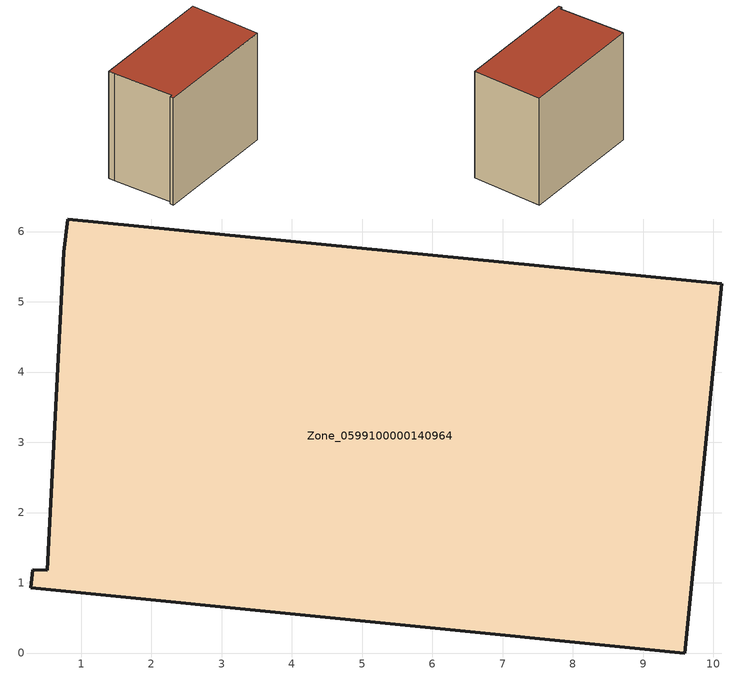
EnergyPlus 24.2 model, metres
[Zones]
Zone_0599100000140964
 floor ground (C_G): 0.31,1.19 0.52,1.18 0.75,5.71 0.81,6.18 10.12,5.26 9.59,0 0.28,0.93 z0
 wall outside (C_F): 10.12,5.26 0.81,6.18 0.75,5.71 0.52,1.18 0.31,1.19 0.28,0.93 9.59,0 10.12,5.26 z0:8.59
 roof outside (C_R): 0.52,1.18 0.31,1.19 0.28,0.93 9.59,0 10.12,5.26 0.81,6.18 0.75,5.71 z8.59
[BUILDING]
Pand.0599100000140964: North Axis=0; Terrain=City; Loads Convergence Tolerance Value=0.04; Temperature Convergence Tolerance Value=0.4; Solar Distribution=FullExterior; Maximum Number of Warmup Days=25; Minimum Number of Warmup Days=1
[Site:Location]
Rotterdam.The.Hague.AP_ZH_NLD Design_Conditions: Latitude=51.96; Longitude=4.45; Time Zone=1; Elevation=-4.5
[SITE:GROUNDTEMPERATURE:BUILDINGSURFACE]
18, 18, 18, 18, 18, 18, 18, 18, 18, 18, 18, 18
[MATERIAL] Thermal Absorptance=0.9; Solar Absorptance=0.7; Visible Absorptance=0.7
Name | Roughness | Thickness | Conductivity | Density | Specific Heat
G.TI.1946 | MediumSmooth | 0.15 | 1 | 540 | 1210
F.TI.1946 | Rough | 0.3 | 0.857143 | 1920 | 840
R.TI.1946 | MediumRough | 0.2 | 0.1 | 1500 | 1000
[CONSTRUCTION]
C_G: G.TI.1946
C_F: F.TI.1946
C_R: R.TI.1946
[ZONE]
Zone_0599100000140964: Type=1; Multiplier=1; Ceiling Height=Autocalculate; Volume=Autocalculate; Floor Area=autocalculate; Part of Total Floor Area=Yes
[ZONEINFILTRATION:DESIGNFLOWRATE]
Infil_Zone_0599100000140964: Zone or ZoneList or Space or SpaceList=Zone_0599100000140964; Schedule=AlwaysOn; Design Flow Rate Calculation Method=Flow/Area; Flow Rate per Floor Area=0.003; Constant Term Coefficient=1; Temperature Term Coefficient=0; Velocity Term Coefficient=0; Velocity Squared Term Coefficient=0
[HVACTEMPLATE:ZONE:IDEALLOADSAIRSYSTEM]
Zone_0599100000140964: Maximum Heating Supply Air Temperature=50; Minimum Cooling Supply Air Temperature=13; Maximum Heating Supply Air Humidity Ratio=0.0156; Minimum Cooling Supply Air Humidity Ratio=0.0077; Heating Limit=NoLimit; Cooling Limit=NoLimit; Dehumidification Control Type=ConstantSensibleHeatRatio; Cooling Sensible Heat Ratio=0.7; Dehumidification Setpoint=60; Humidification Control Type=None; Humidification Setpoint=30; Outdoor Air Method=None; Outdoor Air Flow Rate per Person=0.00944; Outdoor Air Flow Rate per Zone Floor Area=0; Outdoor Air Flow Rate per Zone=0; Demand Controlled Ventilation Type=None; Outdoor Air Economizer Type=NoEconomizer; Heat Recovery Type=None; Sensible Heat Recovery Effectiveness=0.7; Latent Heat Recovery Effectiveness=0.65
[ZONECONTROL:THERMOSTAT]
ThermostatControl_Zone_0599100000140964: Zone or ZoneList=Zone_0599100000140964; Control Type Schedule=DualSetpointControlType; Control 1=Thermostat_Zone_0599100000140964; Temperature Difference Between Cutout And Setpoint=0
[THERMOSTATSETPOINT:DUALSETPOINT]
Thermostat_Zone_0599100000140964: Heating Setpoint Temperature Schedule=HeatingSetpoint_Zone_0599100000140964; Cooling Setpoint Temperature Schedule=CoolingSetpoint_Zone_0599100000140964
[SCHEDULE:COMPACT]
HeatingSetpoint_Zone_0599100000140964: Through: 12/31, For: AllDays, Until: 24:00, 21
CoolingSetpoint_Zone_0599100000140964: Through: 12/31, For: AllDays, Until: 24:00, 24
DualSetpointControlType: Through: 12/31, For: AllDays, Until: 24:00, 4
AlwaysOn: Through: 12/31, For: AllDays, Until: 24:00, 1
